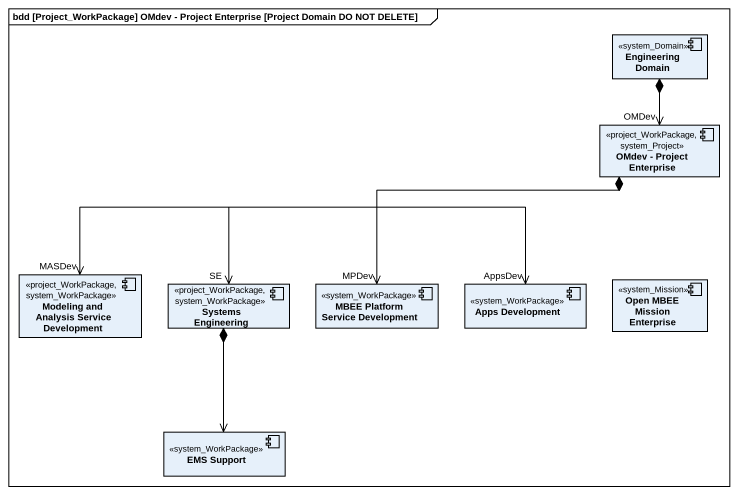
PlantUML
@startuml
mainframe bdd [Project_WorkPackage] OMdev - Project Enterprise [Project Domain DO NOT DELETE]
component "Engineering Domain" as Engineering_Domain <<system_Domain>>
component "OMdev - Project Enterprise" as OMdev_Project_Enterprise <<project_WorkPackage, system_Project>>
component "Modeling and Analysis Service Development" as Modeling_and_Analysis <<project_WorkPackage, system_WorkPackage>>
component "Systems Engineering" as Systems_Engineering <<project_WorkPackage, system_WorkPackage>>
component "MBEE Platform Service Development" as MBEE_Platform_Service <<system_WorkPackage>>
component "Apps Development" as Apps_Development <<system_WorkPackage>>
component "Open MBEE Mission Enterprise" as Open_MBEE_Mission_Enterprise <<system_Mission>>
component "EMS Support" as EMS_Support <<system_WorkPackage>>
OMdev_Project_Enterprise "OMDev" <-up-* Engineering_Domain
Modeling_and_Analysis "MASDev" <-right-* OMdev_Project_Enterprise
Systems_Engineering "SE" <-right-* OMdev_Project_Enterprise
Systems_Engineering *--> EMS_Support
MBEE_Platform_Service "MPDev" <-right-* OMdev_Project_Enterprise
Apps_Development "AppsDev" <-up-* OMdev_Project_Enterprise
@enduml
